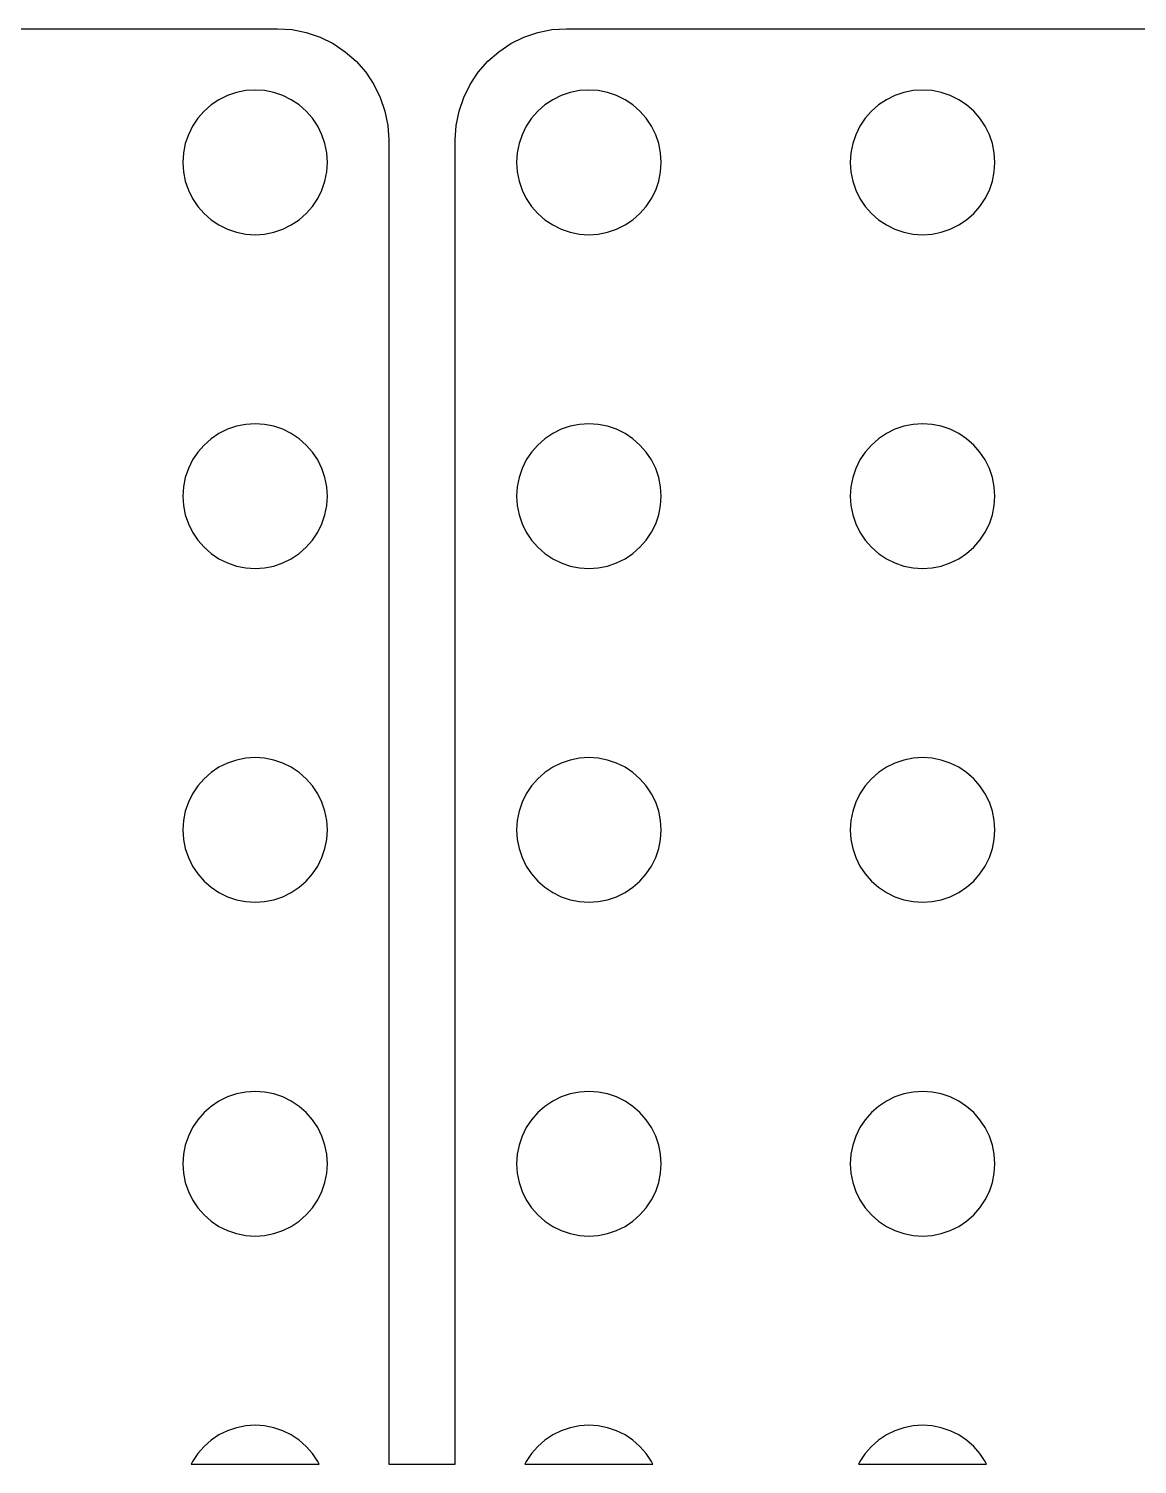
# Model space of a CAD drawing. Header units: metres. Extents: x -105 to 105, y -149 to 149.
# Drawn here: x -55.2 to -5.4, y -148.5 to -84 of the extents above; entities that cross this region are included whole.
import ezdxf

# ---------------------------------------------------------------- set-up
doc = ezdxf.new("R2010")
doc.units = ezdxf.units.M

msp = doc.modelspace()

# ---------------------------------------------------------------- linework, layer by layer
for p, q in [((-105.005, -83.995), (-43.995, -83.995)), ((-43.995, -83.995), (-43.3424, -84.0378)), ((-43.3424, -84.0378), (-42.7009, -84.1654)), ((-42.7009, -84.1654), (-42.0816, -84.3756)), ((-42.0816, -84.3756), (-41.495, -84.6649)), ((-33.505, -84.6649), (-32.9184, -84.3756)), ((-32.9184, -84.3756), (-32.2991, -84.1654)), ((-32.2991, -84.1654), (-31.6576, -84.0378)), ((-31.6576, -84.0378), (-31.005, -83.995)), ((-31.005, -83.995), (31.005, -83.995)), ((-41.495, -84.6649), (-40.9512, -85.0282)), ((-40.9512, -85.0282), (-40.4595, -85.4595)), ((-34.5405, -85.4595), (-34.0488, -85.0282)), ((-34.0488, -85.0282), (-33.505, -84.6649)), ((-40.4595, -85.4595), (-40.0282, -85.9512)), ((-34.9718, -85.9512), (-34.5405, -85.4595)), ((-40.0282, -85.9512), (-39.6649, -86.495)), ((-35.3351, -86.495), (-34.9718, -85.9512)), ((-46.2437, -86.9974), (-46.625, -87.1854)), ((-45.8412, -86.8607), (-46.2437, -86.9974)), ((-45.4242, -86.7778), (-45.8412, -86.8607)), ((-45, -86.75), (-45.4242, -86.7778)), ((-44.5758, -86.7778), (-45, -86.75)), ((-44.1588, -86.8607), (-44.5758, -86.7778)), ((-43.7563, -86.9974), (-44.1588, -86.8607)), ((-43.375, -87.1854), (-43.7563, -86.9974)), ((-39.6649, -86.495), (-39.3756, -87.0816)), ((-39.3756, -87.0816), (-39.1654, -87.7009)), ((-35.8346, -87.7009), (-35.6244, -87.0816)), ((-35.6244, -87.0816), (-35.3351, -86.495)), ((-31.2437, -86.9974), (-31.625, -87.1854)), ((-30.8412, -86.8607), (-31.2437, -86.9974)), ((-30.4242, -86.7778), (-30.8412, -86.8607)), ((-30, -86.75), (-30.4242, -86.7778)), ((-29.5758, -86.7778), (-30, -86.75)), ((-29.1588, -86.8607), (-29.5758, -86.7778)), ((-28.7563, -86.9974), (-29.1588, -86.8607)), ((-28.375, -87.1854), (-28.7563, -86.9974)), ((-16.2437, -86.9974), (-16.625, -87.1854)), ((-15.8412, -86.8607), (-16.2437, -86.9974)), ((-15.4242, -86.7778), (-15.8412, -86.8607)), ((-15, -86.75), (-15.4242, -86.7778)), ((-14.5758, -86.7778), (-15, -86.75)), ((-14.1588, -86.8607), (-14.5758, -86.7778)), ((-13.7563, -86.9974), (-14.1588, -86.8607)), ((-13.375, -87.1854), (-13.7563, -86.9974)), ((-47.2981, -87.7019), (-47.5784, -88.0215)), ((-46.9785, -87.4216), (-47.2981, -87.7019)), ((-46.625, -87.1854), (-46.9785, -87.4216)), ((-43.0215, -87.4216), (-43.375, -87.1854)), ((-42.7019, -87.7019), (-43.0215, -87.4216)), ((-42.4216, -88.0215), (-42.7019, -87.7019)), ((-39.1654, -87.7009), (-39.0378, -88.3424)), ((-35.9622, -88.3424), (-35.8346, -87.7009)), ((-32.2981, -87.7019), (-32.5784, -88.0215)), ((-31.9785, -87.4216), (-32.2981, -87.7019)), ((-31.625, -87.1854), (-31.9785, -87.4216)), ((-28.0215, -87.4216), (-28.375, -87.1854)), ((-27.7019, -87.7019), (-28.0215, -87.4216)), ((-27.4216, -88.0215), (-27.7019, -87.7019)), ((-17.2981, -87.7019), (-17.5784, -88.0215)), ((-16.9785, -87.4216), (-17.2981, -87.7019)), ((-16.625, -87.1854), (-16.9785, -87.4216)), ((-13.0215, -87.4216), (-13.375, -87.1854)), ((-12.7019, -87.7019), (-13.0215, -87.4216)), ((-12.4216, -88.0215), (-12.7019, -87.7019)), ((-47.8146, -88.375), (-48.0026, -88.7563)), ((-47.5784, -88.0215), (-47.8146, -88.375)), ((-42.1854, -88.375), (-42.4216, -88.0215)), ((-41.9974, -88.7563), (-42.1854, -88.375)), ((-39.0378, -88.3424), (-38.995, -88.995)), ((-36.005, -88.995), (-35.9622, -88.3424)), ((-32.8146, -88.375), (-33.0026, -88.7563)), ((-32.5784, -88.0215), (-32.8146, -88.375)), ((-27.1854, -88.375), (-27.4216, -88.0215)), ((-26.9974, -88.7563), (-27.1854, -88.375)), ((-17.8146, -88.375), (-18.0026, -88.7563)), ((-17.5784, -88.0215), (-17.8146, -88.375)), ((-12.1854, -88.375), (-12.4216, -88.0215)), ((-11.9974, -88.7563), (-12.1854, -88.375)), ((-48.0026, -88.7563), (-48.1393, -89.1588)), ((-41.8607, -89.1588), (-41.9974, -88.7563)), ((-38.995, -88.995), (-38.995, -148.505)), ((-36.005, -148.505), (-36.005, -88.995)), ((-33.0026, -88.7563), (-33.1393, -89.1588)), ((-26.8607, -89.1588), (-26.9974, -88.7563)), ((-18.0026, -88.7563), (-18.1393, -89.1588)), ((-11.8607, -89.1588), (-11.9974, -88.7563)), ((-48.2222, -89.5758), (-48.25, -90)), ((-48.1393, -89.1588), (-48.2222, -89.5758)), ((-41.7778, -89.5758), (-41.8607, -89.1588)), ((-41.75, -90), (-41.7778, -89.5758)), ((-33.2222, -89.5758), (-33.25, -90)), ((-33.1393, -89.1588), (-33.2222, -89.5758)), ((-26.7778, -89.5758), (-26.8607, -89.1588)), ((-26.75, -90), (-26.7778, -89.5758)), ((-18.2222, -89.5758), (-18.25, -90)), ((-18.1393, -89.1588), (-18.2222, -89.5758)), ((-11.7778, -89.5758), (-11.8607, -89.1588)), ((-11.75, -90), (-11.7778, -89.5758)), ((-48.25, -90), (-48.2222, -90.4242)), ((-41.7778, -90.4242), (-41.75, -90)), ((-33.25, -90), (-33.2222, -90.4242)), ((-26.7778, -90.4242), (-26.75, -90)), ((-18.25, -90), (-18.2222, -90.4242)), ((-11.7778, -90.4242), (-11.75, -90)), ((-48.2222, -90.4242), (-48.1393, -90.8412)), ((-48.1393, -90.8412), (-48.0026, -91.2437)), ((-41.9974, -91.2437), (-41.8607, -90.8412)), ((-41.8607, -90.8412), (-41.7778, -90.4242)), ((-33.2222, -90.4242), (-33.1393, -90.8412)), ((-33.1393, -90.8412), (-33.0026, -91.2437)), ((-26.9974, -91.2437), (-26.8607, -90.8412)), ((-26.8607, -90.8412), (-26.7778, -90.4242)), ((-18.2222, -90.4242), (-18.1393, -90.8412)), ((-18.1393, -90.8412), (-18.0026, -91.2437)), ((-11.9974, -91.2437), (-11.8607, -90.8412)), ((-11.8607, -90.8412), (-11.7778, -90.4242)), ((-48.0026, -91.2437), (-47.8146, -91.625)), ((-42.1854, -91.625), (-41.9974, -91.2437)), ((-33.0026, -91.2437), (-32.8146, -91.625)), ((-27.1854, -91.625), (-26.9974, -91.2437)), ((-18.0026, -91.2437), (-17.8146, -91.625)), ((-12.1854, -91.625), (-11.9974, -91.2437)), ((-47.8146, -91.625), (-47.5784, -91.9785)), ((-47.5784, -91.9785), (-47.2981, -92.2981)), ((-42.7019, -92.2981), (-42.4216, -91.9785)), ((-42.4216, -91.9785), (-42.1854, -91.625)), ((-32.8146, -91.625), (-32.5784, -91.9785)), ((-32.5784, -91.9785), (-32.2981, -92.2981)), ((-27.7019, -92.2981), (-27.4216, -91.9785)), ((-27.4216, -91.9785), (-27.1854, -91.625)), ((-17.8146, -91.625), (-17.5784, -91.9785)), ((-17.5784, -91.9785), (-17.2981, -92.2981)), ((-12.7019, -92.2981), (-12.4216, -91.9785)), ((-12.4216, -91.9785), (-12.1854, -91.625)), ((-47.2981, -92.2981), (-46.9785, -92.5784)), ((-46.9785, -92.5784), (-46.625, -92.8146)), ((-46.625, -92.8146), (-46.2437, -93.0026)), ((-43.7563, -93.0026), (-43.375, -92.8146)), ((-43.375, -92.8146), (-43.0215, -92.5784)), ((-43.0215, -92.5784), (-42.7019, -92.2981)), ((-32.2981, -92.2981), (-31.9785, -92.5784)), ((-31.9785, -92.5784), (-31.625, -92.8146)), ((-31.625, -92.8146), (-31.2437, -93.0026)), ((-28.7563, -93.0026), (-28.375, -92.8146)), ((-28.375, -92.8146), (-28.0215, -92.5784)), ((-28.0215, -92.5784), (-27.7019, -92.2981)), ((-17.2981, -92.2981), (-16.9785, -92.5784)), ((-16.9785, -92.5784), (-16.625, -92.8146)), ((-16.625, -92.8146), (-16.2437, -93.0026)), ((-13.7563, -93.0026), (-13.375, -92.8146)), ((-13.375, -92.8146), (-13.0215, -92.5784)), ((-13.0215, -92.5784), (-12.7019, -92.2981)), ((-46.2437, -93.0026), (-45.8412, -93.1393)), ((-45.8412, -93.1393), (-45.4242, -93.2222)), ((-45.4242, -93.2222), (-45, -93.25)), ((-45, -93.25), (-44.5758, -93.2222)), ((-44.5758, -93.2222), (-44.1588, -93.1393)), ((-44.1588, -93.1393), (-43.7563, -93.0026)), ((-31.2437, -93.0026), (-30.8412, -93.1393)), ((-30.8412, -93.1393), (-30.4242, -93.2222)), ((-30.4242, -93.2222), (-30, -93.25)), ((-30, -93.25), (-29.5758, -93.2222)), ((-29.5758, -93.2222), (-29.1588, -93.1393)), ((-29.1588, -93.1393), (-28.7563, -93.0026)), ((-16.2437, -93.0026), (-15.8412, -93.1393)), ((-15.8412, -93.1393), (-15.4242, -93.2222)), ((-15.4242, -93.2222), (-15, -93.25)), ((-15, -93.25), (-14.5758, -93.2222)), ((-14.5758, -93.2222), (-14.1588, -93.1393)), ((-14.1588, -93.1393), (-13.7563, -93.0026)), ((-45.8412, -101.861), (-46.2437, -101.997)), ((-45.4242, -101.778), (-45.8412, -101.861)), ((-45, -101.75), (-45.4242, -101.778)), ((-44.5758, -101.778), (-45, -101.75)), ((-44.1588, -101.861), (-44.5758, -101.778)), ((-43.7563, -101.997), (-44.1588, -101.861)), ((-30.8412, -101.861), (-31.2437, -101.997)), ((-30.4242, -101.778), (-30.8412, -101.861)), ((-30, -101.75), (-30.4242, -101.778)), ((-29.5758, -101.778), (-30, -101.75)), ((-29.1588, -101.861), (-29.5758, -101.778)), ((-28.7563, -101.997), (-29.1588, -101.861)), ((-15.8412, -101.861), (-16.2437, -101.997)), ((-15.4242, -101.778), (-15.8412, -101.861)), ((-15, -101.75), (-15.4242, -101.778)), ((-14.5758, -101.778), (-15, -101.75)), ((-14.1588, -101.861), (-14.5758, -101.778)), ((-13.7563, -101.997), (-14.1588, -101.861)), ((-46.9785, -102.422), (-47.2981, -102.702)), ((-46.625, -102.185), (-46.9785, -102.422)), ((-46.2437, -101.997), (-46.625, -102.185)), ((-43.375, -102.185), (-43.7563, -101.997)), ((-43.0215, -102.422), (-43.375, -102.185)), ((-42.7019, -102.702), (-43.0215, -102.422)), ((-31.9785, -102.422), (-32.2981, -102.702)), ((-31.625, -102.185), (-31.9785, -102.422)), ((-31.2437, -101.997), (-31.625, -102.185)), ((-28.375, -102.185), (-28.7563, -101.997)), ((-28.0215, -102.422), (-28.375, -102.185)), ((-27.7019, -102.702), (-28.0215, -102.422)), ((-16.9785, -102.422), (-17.2981, -102.702)), ((-16.625, -102.185), (-16.9785, -102.422)), ((-16.2437, -101.997), (-16.625, -102.185)), ((-13.375, -102.185), (-13.7563, -101.997)), ((-13.0215, -102.422), (-13.375, -102.185)), ((-12.7019, -102.702), (-13.0215, -102.422)), ((-47.5784, -103.022), (-47.8146, -103.375)), ((-47.2981, -102.702), (-47.5784, -103.022)), ((-42.4216, -103.022), (-42.7019, -102.702)), ((-42.1854, -103.375), (-42.4216, -103.022)), ((-32.5784, -103.022), (-32.8146, -103.375)), ((-32.2981, -102.702), (-32.5784, -103.022)), ((-27.4216, -103.022), (-27.7019, -102.702)), ((-27.1854, -103.375), (-27.4216, -103.022)), ((-17.5784, -103.022), (-17.8146, -103.375)), ((-17.2981, -102.702), (-17.5784, -103.022)), ((-12.4216, -103.022), (-12.7019, -102.702)), ((-12.1854, -103.375), (-12.4216, -103.022)), ((-48.0026, -103.756), (-48.1393, -104.159)), ((-47.8146, -103.375), (-48.0026, -103.756)), ((-41.9974, -103.756), (-42.1854, -103.375)), ((-41.8607, -104.159), (-41.9974, -103.756)), ((-33.0026, -103.756), (-33.1393, -104.159)), ((-32.8146, -103.375), (-33.0026, -103.756)), ((-26.9974, -103.756), (-27.1854, -103.375)), ((-26.8607, -104.159), (-26.9974, -103.756)), ((-18.0026, -103.756), (-18.1393, -104.159)), ((-17.8146, -103.375), (-18.0026, -103.756)), ((-11.9974, -103.756), (-12.1854, -103.375)), ((-11.8607, -104.159), (-11.9974, -103.756)), ((-48.1393, -104.159), (-48.2222, -104.576)), ((-41.7778, -104.576), (-41.8607, -104.159)), ((-33.1393, -104.159), (-33.2222, -104.576)), ((-26.7778, -104.576), (-26.8607, -104.159)), ((-18.1393, -104.159), (-18.2222, -104.576)), ((-11.7778, -104.576), (-11.8607, -104.159)), ((-48.2222, -104.576), (-48.25, -105)), ((-48.25, -105), (-48.2222, -105.424)), ((-41.75, -105), (-41.7778, -104.576)), ((-41.7778, -105.424), (-41.75, -105)), ((-33.2222, -104.576), (-33.25, -105)), ((-33.25, -105), (-33.2222, -105.424)), ((-26.75, -105), (-26.7778, -104.576)), ((-26.7778, -105.424), (-26.75, -105)), ((-18.2222, -104.576), (-18.25, -105)), ((-18.25, -105), (-18.2222, -105.424)), ((-11.75, -105), (-11.7778, -104.576)), ((-11.7778, -105.424), (-11.75, -105)), ((-48.2222, -105.424), (-48.1393, -105.841)), ((-41.8607, -105.841), (-41.7778, -105.424)), ((-33.2222, -105.424), (-33.1393, -105.841)), ((-26.8607, -105.841), (-26.7778, -105.424)), ((-18.2222, -105.424), (-18.1393, -105.841)), ((-11.8607, -105.841), (-11.7778, -105.424)), ((-48.1393, -105.841), (-48.0026, -106.244)), ((-48.0026, -106.244), (-47.8146, -106.625)), ((-42.1854, -106.625), (-41.9974, -106.244)), ((-41.9974, -106.244), (-41.8607, -105.841)), ((-33.1393, -105.841), (-33.0026, -106.244)), ((-33.0026, -106.244), (-32.8146, -106.625)), ((-27.1854, -106.625), (-26.9974, -106.244)), ((-26.9974, -106.244), (-26.8607, -105.841)), ((-18.1393, -105.841), (-18.0026, -106.244)), ((-18.0026, -106.244), (-17.8146, -106.625)), ((-12.1854, -106.625), (-11.9974, -106.244)), ((-11.9974, -106.244), (-11.8607, -105.841)), ((-47.8146, -106.625), (-47.5784, -106.978)), ((-47.5784, -106.978), (-47.2981, -107.298)), ((-42.7019, -107.298), (-42.4216, -106.978)), ((-42.4216, -106.978), (-42.1854, -106.625)), ((-32.8146, -106.625), (-32.5784, -106.978)), ((-32.5784, -106.978), (-32.2981, -107.298)), ((-27.7019, -107.298), (-27.4216, -106.978)), ((-27.4216, -106.978), (-27.1854, -106.625)), ((-17.8146, -106.625), (-17.5784, -106.978)), ((-17.5784, -106.978), (-17.2981, -107.298)), ((-12.7019, -107.298), (-12.4216, -106.978)), ((-12.4216, -106.978), (-12.1854, -106.625)), ((-47.2981, -107.298), (-46.9785, -107.578)), ((-46.9785, -107.578), (-46.625, -107.815)), ((-43.375, -107.815), (-43.0215, -107.578)), ((-43.0215, -107.578), (-42.7019, -107.298)), ((-32.2981, -107.298), (-31.9785, -107.578)), ((-31.9785, -107.578), (-31.625, -107.815)), ((-28.375, -107.815), (-28.0215, -107.578)), ((-28.0215, -107.578), (-27.7019, -107.298)), ((-17.2981, -107.298), (-16.9785, -107.578)), ((-16.9785, -107.578), (-16.625, -107.815)), ((-13.375, -107.815), (-13.0215, -107.578)), ((-13.0215, -107.578), (-12.7019, -107.298)), ((-46.625, -107.815), (-46.2437, -108.003)), ((-46.2437, -108.003), (-45.8412, -108.139)), ((-45.8412, -108.139), (-45.4242, -108.222)), ((-45.4242, -108.222), (-45, -108.25)), ((-45, -108.25), (-44.5758, -108.222)), ((-44.5758, -108.222), (-44.1588, -108.139)), ((-44.1588, -108.139), (-43.7563, -108.003)), ((-43.7563, -108.003), (-43.375, -107.815)), ((-31.625, -107.815), (-31.2437, -108.003)), ((-31.2437, -108.003), (-30.8412, -108.139)), ((-30.8412, -108.139), (-30.4242, -108.222)), ((-30.4242, -108.222), (-30, -108.25)), ((-30, -108.25), (-29.5758, -108.222)), ((-29.5758, -108.222), (-29.1588, -108.139)), ((-29.1588, -108.139), (-28.7563, -108.003)), ((-28.7563, -108.003), (-28.375, -107.815)), ((-16.625, -107.815), (-16.2437, -108.003)), ((-16.2437, -108.003), (-15.8412, -108.139)), ((-15.8412, -108.139), (-15.4242, -108.222)), ((-15.4242, -108.222), (-15, -108.25)), ((-15, -108.25), (-14.5758, -108.222)), ((-14.5758, -108.222), (-14.1588, -108.139)), ((-14.1588, -108.139), (-13.7563, -108.003)), ((-13.7563, -108.003), (-13.375, -107.815)), ((-45, -116.75), (-45.4242, -116.778)), ((-44.5758, -116.778), (-45, -116.75)), ((-30, -116.75), (-30.4242, -116.778)), ((-29.5758, -116.778), (-30, -116.75)), ((-15, -116.75), (-15.4242, -116.778)), ((-14.5758, -116.778), (-15, -116.75)), ((-46.625, -117.185), (-46.9785, -117.422)), ((-46.2437, -116.997), (-46.625, -117.185)), ((-45.8412, -116.861), (-46.2437, -116.997)), ((-45.4242, -116.778), (-45.8412, -116.861)), ((-44.1588, -116.861), (-44.5758, -116.778)), ((-43.7563, -116.997), (-44.1588, -116.861)), ((-43.375, -117.185), (-43.7563, -116.997)), ((-43.0215, -117.422), (-43.375, -117.185)), ((-31.625, -117.185), (-31.9785, -117.422)), ((-31.2437, -116.997), (-31.625, -117.185)), ((-30.8412, -116.861), (-31.2437, -116.997)), ((-30.4242, -116.778), (-30.8412, -116.861)), ((-29.1588, -116.861), (-29.5758, -116.778)), ((-28.7563, -116.997), (-29.1588, -116.861)), ((-28.375, -117.185), (-28.7563, -116.997)), ((-28.0215, -117.422), (-28.375, -117.185)), ((-16.625, -117.185), (-16.9785, -117.422)), ((-16.2437, -116.997), (-16.625, -117.185)), ((-15.8412, -116.861), (-16.2437, -116.997)), ((-15.4242, -116.778), (-15.8412, -116.861)), ((-14.1588, -116.861), (-14.5758, -116.778)), ((-13.7563, -116.997), (-14.1588, -116.861)), ((-13.375, -117.185), (-13.7563, -116.997)), ((-13.0215, -117.422), (-13.375, -117.185)), ((-47.5784, -118.022), (-47.8146, -118.375)), ((-47.2981, -117.702), (-47.5784, -118.022)), ((-46.9785, -117.422), (-47.2981, -117.702)), ((-42.7019, -117.702), (-43.0215, -117.422)), ((-42.4216, -118.022), (-42.7019, -117.702)), ((-42.1854, -118.375), (-42.4216, -118.022)), ((-32.5784, -118.022), (-32.8146, -118.375)), ((-32.2981, -117.702), (-32.5784, -118.022)), ((-31.9785, -117.422), (-32.2981, -117.702)), ((-27.7019, -117.702), (-28.0215, -117.422)), ((-27.4216, -118.022), (-27.7019, -117.702)), ((-27.1854, -118.375), (-27.4216, -118.022)), ((-17.5784, -118.022), (-17.8146, -118.375)), ((-17.2981, -117.702), (-17.5784, -118.022)), ((-16.9785, -117.422), (-17.2981, -117.702)), ((-12.7019, -117.702), (-13.0215, -117.422)), ((-12.4216, -118.022), (-12.7019, -117.702)), ((-12.1854, -118.375), (-12.4216, -118.022)), ((-47.8146, -118.375), (-48.0026, -118.756)), ((-41.9974, -118.756), (-42.1854, -118.375)), ((-32.8146, -118.375), (-33.0026, -118.756)), ((-26.9974, -118.756), (-27.1854, -118.375)), ((-17.8146, -118.375), (-18.0026, -118.756)), ((-11.9974, -118.756), (-12.1854, -118.375)), ((-48.1393, -119.159), (-48.2222, -119.576)), ((-48.0026, -118.756), (-48.1393, -119.159)), ((-41.8607, -119.159), (-41.9974, -118.756)), ((-41.7778, -119.576), (-41.8607, -119.159)), ((-33.1393, -119.159), (-33.2222, -119.576)), ((-33.0026, -118.756), (-33.1393, -119.159)), ((-26.8607, -119.159), (-26.9974, -118.756)), ((-26.7778, -119.576), (-26.8607, -119.159)), ((-18.1393, -119.159), (-18.2222, -119.576)), ((-18.0026, -118.756), (-18.1393, -119.159)), ((-11.8607, -119.159), (-11.9974, -118.756)), ((-11.7778, -119.576), (-11.8607, -119.159)), ((-48.2222, -119.576), (-48.25, -120)), ((-41.75, -120), (-41.7778, -119.576)), ((-33.2222, -119.576), (-33.25, -120)), ((-26.75, -120), (-26.7778, -119.576)), ((-18.2222, -119.576), (-18.25, -120)), ((-11.75, -120), (-11.7778, -119.576)), ((-48.25, -120), (-48.2222, -120.424)), ((-48.2222, -120.424), (-48.1393, -120.841)), ((-41.8607, -120.841), (-41.7778, -120.424)), ((-41.7778, -120.424), (-41.75, -120)), ((-33.25, -120), (-33.2222, -120.424)), ((-33.2222, -120.424), (-33.1393, -120.841)), ((-26.8607, -120.841), (-26.7778, -120.424)), ((-26.7778, -120.424), (-26.75, -120)), ((-18.25, -120), (-18.2222, -120.424)), ((-18.2222, -120.424), (-18.1393, -120.841)), ((-11.8607, -120.841), (-11.7778, -120.424)), ((-11.7778, -120.424), (-11.75, -120)), ((-48.1393, -120.841), (-48.0026, -121.244)), ((-48.0026, -121.244), (-47.8146, -121.625)), ((-42.1854, -121.625), (-41.9974, -121.244)), ((-41.9974, -121.244), (-41.8607, -120.841)), ((-33.1393, -120.841), (-33.0026, -121.244)), ((-33.0026, -121.244), (-32.8146, -121.625)), ((-27.1854, -121.625), (-26.9974, -121.244)), ((-26.9974, -121.244), (-26.8607, -120.841)), ((-18.1393, -120.841), (-18.0026, -121.244)), ((-18.0026, -121.244), (-17.8146, -121.625)), ((-12.1854, -121.625), (-11.9974, -121.244)), ((-11.9974, -121.244), (-11.8607, -120.841)), ((-47.8146, -121.625), (-47.5784, -121.978)), ((-42.4216, -121.978), (-42.1854, -121.625)), ((-32.8146, -121.625), (-32.5784, -121.978)), ((-27.4216, -121.978), (-27.1854, -121.625)), ((-17.8146, -121.625), (-17.5784, -121.978)), ((-12.4216, -121.978), (-12.1854, -121.625)), ((-47.5784, -121.978), (-47.2981, -122.298)), ((-47.2981, -122.298), (-46.9785, -122.578)), ((-43.0215, -122.578), (-42.7019, -122.298)), ((-42.7019, -122.298), (-42.4216, -121.978)), ((-32.5784, -121.978), (-32.2981, -122.298)), ((-32.2981, -122.298), (-31.9785, -122.578)), ((-28.0215, -122.578), (-27.7019, -122.298)), ((-27.7019, -122.298), (-27.4216, -121.978)), ((-17.5784, -121.978), (-17.2981, -122.298)), ((-17.2981, -122.298), (-16.9785, -122.578)), ((-13.0215, -122.578), (-12.7019, -122.298)), ((-12.7019, -122.298), (-12.4216, -121.978)), ((-46.9785, -122.578), (-46.625, -122.815)), ((-46.625, -122.815), (-46.2437, -123.003)), ((-46.2437, -123.003), (-45.8412, -123.139)), ((-45.8412, -123.139), (-45.4242, -123.222)), ((-44.5758, -123.222), (-44.1588, -123.139)), ((-44.1588, -123.139), (-43.7563, -123.003)), ((-43.7563, -123.003), (-43.375, -122.815)), ((-43.375, -122.815), (-43.0215, -122.578)), ((-31.9785, -122.578), (-31.625, -122.815)), ((-31.625, -122.815), (-31.2437, -123.003)), ((-31.2437, -123.003), (-30.8412, -123.139)), ((-30.8412, -123.139), (-30.4242, -123.222)), ((-29.5758, -123.222), (-29.1588, -123.139)), ((-29.1588, -123.139), (-28.7563, -123.003)), ((-28.7563, -123.003), (-28.375, -122.815)), ((-28.375, -122.815), (-28.0215, -122.578)), ((-16.9785, -122.578), (-16.625, -122.815)), ((-16.625, -122.815), (-16.2437, -123.003)), ((-16.2437, -123.003), (-15.8412, -123.139)), ((-15.8412, -123.139), (-15.4242, -123.222)), ((-14.5758, -123.222), (-14.1588, -123.139)), ((-14.1588, -123.139), (-13.7563, -123.003)), ((-13.7563, -123.003), (-13.375, -122.815)), ((-13.375, -122.815), (-13.0215, -122.578)), ((-45.4242, -123.222), (-45, -123.25)), ((-45, -123.25), (-44.5758, -123.222)), ((-30.4242, -123.222), (-30, -123.25)), ((-30, -123.25), (-29.5758, -123.222)), ((-15.4242, -123.222), (-15, -123.25)), ((-15, -123.25), (-14.5758, -123.222)), ((-46.625, -132.185), (-46.9785, -132.422)), ((-46.2437, -131.997), (-46.625, -132.185)), ((-45.8412, -131.861), (-46.2437, -131.997)), ((-45.4242, -131.778), (-45.8412, -131.861)), ((-45, -131.75), (-45.4242, -131.778)), ((-44.5758, -131.778), (-45, -131.75)), ((-44.1588, -131.861), (-44.5758, -131.778)), ((-43.7563, -131.997), (-44.1588, -131.861)), ((-43.375, -132.185), (-43.7563, -131.997)), ((-43.0215, -132.422), (-43.375, -132.185)), ((-31.625, -132.185), (-31.9785, -132.422)), ((-31.2437, -131.997), (-31.625, -132.185)), ((-30.8412, -131.861), (-31.2437, -131.997)), ((-30.4242, -131.778), (-30.8412, -131.861)), ((-30, -131.75), (-30.4242, -131.778)), ((-29.5758, -131.778), (-30, -131.75)), ((-29.1588, -131.861), (-29.5758, -131.778)), ((-28.7563, -131.997), (-29.1588, -131.861)), ((-28.375, -132.185), (-28.7563, -131.997)), ((-28.0215, -132.422), (-28.375, -132.185)), ((-16.625, -132.185), (-16.9785, -132.422)), ((-16.2437, -131.997), (-16.625, -132.185)), ((-15.8412, -131.861), (-16.2437, -131.997)), ((-15.4242, -131.778), (-15.8412, -131.861)), ((-15, -131.75), (-15.4242, -131.778)), ((-14.5758, -131.778), (-15, -131.75)), ((-14.1588, -131.861), (-14.5758, -131.778)), ((-13.7563, -131.997), (-14.1588, -131.861)), ((-13.375, -132.185), (-13.7563, -131.997)), ((-13.0215, -132.422), (-13.375, -132.185)), ((-47.2981, -132.702), (-47.5784, -133.022)), ((-46.9785, -132.422), (-47.2981, -132.702)), ((-42.7019, -132.702), (-43.0215, -132.422)), ((-42.4216, -133.022), (-42.7019, -132.702)), ((-32.2981, -132.702), (-32.5784, -133.022)), ((-31.9785, -132.422), (-32.2981, -132.702)), ((-27.7019, -132.702), (-28.0215, -132.422)), ((-27.4216, -133.022), (-27.7019, -132.702)), ((-17.2981, -132.702), (-17.5784, -133.022)), ((-16.9785, -132.422), (-17.2981, -132.702)), ((-12.7019, -132.702), (-13.0215, -132.422)), ((-12.4216, -133.022), (-12.7019, -132.702)), ((-47.8146, -133.375), (-48.0026, -133.756)), ((-47.5784, -133.022), (-47.8146, -133.375)), ((-42.1854, -133.375), (-42.4216, -133.022)), ((-41.9974, -133.756), (-42.1854, -133.375)), ((-32.8146, -133.375), (-33.0026, -133.756)), ((-32.5784, -133.022), (-32.8146, -133.375)), ((-27.1854, -133.375), (-27.4216, -133.022)), ((-26.9974, -133.756), (-27.1854, -133.375)), ((-17.8146, -133.375), (-18.0026, -133.756)), ((-17.5784, -133.022), (-17.8146, -133.375)), ((-12.1854, -133.375), (-12.4216, -133.022)), ((-11.9974, -133.756), (-12.1854, -133.375)), ((-48.1393, -134.159), (-48.2222, -134.576)), ((-48.0026, -133.756), (-48.1393, -134.159)), ((-41.8607, -134.159), (-41.9974, -133.756)), ((-41.7778, -134.576), (-41.8607, -134.159)), ((-33.1393, -134.159), (-33.2222, -134.576)), ((-33.0026, -133.756), (-33.1393, -134.159)), ((-26.8607, -134.159), (-26.9974, -133.756)), ((-26.7778, -134.576), (-26.8607, -134.159)), ((-18.1393, -134.159), (-18.2222, -134.576)), ((-18.0026, -133.756), (-18.1393, -134.159)), ((-11.8607, -134.159), (-11.9974, -133.756)), ((-11.7778, -134.576), (-11.8607, -134.159)), ((-48.2222, -134.576), (-48.25, -135)), ((-41.75, -135), (-41.7778, -134.576)), ((-33.2222, -134.576), (-33.25, -135)), ((-26.75, -135), (-26.7778, -134.576)), ((-18.2222, -134.576), (-18.25, -135)), ((-11.75, -135), (-11.7778, -134.576)), ((-48.25, -135), (-48.2222, -135.424)), ((-48.2222, -135.424), (-48.1393, -135.841)), ((-41.8607, -135.841), (-41.7778, -135.424)), ((-41.7778, -135.424), (-41.75, -135)), ((-33.25, -135), (-33.2222, -135.424)), ((-33.2222, -135.424), (-33.1393, -135.841)), ((-26.8607, -135.841), (-26.7778, -135.424)), ((-26.7778, -135.424), (-26.75, -135)), ((-18.25, -135), (-18.2222, -135.424)), ((-18.2222, -135.424), (-18.1393, -135.841)), ((-11.8607, -135.841), (-11.7778, -135.424)), ((-11.7778, -135.424), (-11.75, -135)), ((-48.1393, -135.841), (-48.0026, -136.244)), ((-41.9974, -136.244), (-41.8607, -135.841)), ((-33.1393, -135.841), (-33.0026, -136.244)), ((-26.9974, -136.244), (-26.8607, -135.841)), ((-18.1393, -135.841), (-18.0026, -136.244)), ((-11.9974, -136.244), (-11.8607, -135.841)), ((-48.0026, -136.244), (-47.8146, -136.625)), ((-47.8146, -136.625), (-47.5784, -136.978)), ((-42.4216, -136.978), (-42.1854, -136.625)), ((-42.1854, -136.625), (-41.9974, -136.244)), ((-33.0026, -136.244), (-32.8146, -136.625)), ((-32.8146, -136.625), (-32.5784, -136.978)), ((-27.4216, -136.978), (-27.1854, -136.625)), ((-27.1854, -136.625), (-26.9974, -136.244)), ((-18.0026, -136.244), (-17.8146, -136.625)), ((-17.8146, -136.625), (-17.5784, -136.978)), ((-12.4216, -136.978), (-12.1854, -136.625)), ((-12.1854, -136.625), (-11.9974, -136.244)), ((-47.5784, -136.978), (-47.2981, -137.298)), ((-47.2981, -137.298), (-46.9785, -137.578)), ((-43.0215, -137.578), (-42.7019, -137.298)), ((-42.7019, -137.298), (-42.4216, -136.978)), ((-32.5784, -136.978), (-32.2981, -137.298)), ((-32.2981, -137.298), (-31.9785, -137.578)), ((-28.0215, -137.578), (-27.7019, -137.298)), ((-27.7019, -137.298), (-27.4216, -136.978)), ((-17.5784, -136.978), (-17.2981, -137.298)), ((-17.2981, -137.298), (-16.9785, -137.578)), ((-13.0215, -137.578), (-12.7019, -137.298)), ((-12.7019, -137.298), (-12.4216, -136.978)), ((-46.9785, -137.578), (-46.625, -137.815)), ((-46.625, -137.815), (-46.2437, -138.003)), ((-46.2437, -138.003), (-45.8412, -138.139)), ((-44.1588, -138.139), (-43.7563, -138.003)), ((-43.7563, -138.003), (-43.375, -137.815)), ((-43.375, -137.815), (-43.0215, -137.578)), ((-31.9785, -137.578), (-31.625, -137.815)), ((-31.625, -137.815), (-31.2437, -138.003)), ((-31.2437, -138.003), (-30.8412, -138.139)), ((-29.1588, -138.139), (-28.7563, -138.003)), ((-28.7563, -138.003), (-28.375, -137.815)), ((-28.375, -137.815), (-28.0215, -137.578)), ((-16.9785, -137.578), (-16.625, -137.815)), ((-16.625, -137.815), (-16.2437, -138.003)), ((-16.2437, -138.003), (-15.8412, -138.139)), ((-14.1588, -138.139), (-13.7563, -138.003)), ((-13.7563, -138.003), (-13.375, -137.815)), ((-13.375, -137.815), (-13.0215, -137.578)), ((-45.8412, -138.139), (-45.4242, -138.222)), ((-45.4242, -138.222), (-45, -138.25)), ((-45, -138.25), (-44.5758, -138.222)), ((-44.5758, -138.222), (-44.1588, -138.139)), ((-30.8412, -138.139), (-30.4242, -138.222)), ((-30.4242, -138.222), (-30, -138.25)), ((-30, -138.25), (-29.5758, -138.222)), ((-29.5758, -138.222), (-29.1588, -138.139)), ((-15.8412, -138.139), (-15.4242, -138.222)), ((-15.4242, -138.222), (-15, -138.25)), ((-15, -138.25), (-14.5758, -138.222)), ((-14.5758, -138.222), (-14.1588, -138.139)), ((-46.2437, -146.997), (-46.625, -147.185)), ((-45.8412, -146.861), (-46.2437, -146.997)), ((-45.4242, -146.778), (-45.8412, -146.861)), ((-45, -146.75), (-45.4242, -146.778)), ((-44.5758, -146.778), (-45, -146.75)), ((-44.1588, -146.861), (-44.5758, -146.778)), ((-43.7563, -146.997), (-44.1588, -146.861)), ((-43.375, -147.185), (-43.7563, -146.997)), ((-31.2437, -146.997), (-31.625, -147.185)), ((-30.8412, -146.861), (-31.2437, -146.997)), ((-30.4242, -146.778), (-30.8412, -146.861)), ((-30, -146.75), (-30.4242, -146.778)), ((-29.5758, -146.778), (-30, -146.75)), ((-29.1588, -146.861), (-29.5758, -146.778)), ((-28.7563, -146.997), (-29.1588, -146.861)), ((-28.375, -147.185), (-28.7563, -146.997)), ((-16.2437, -146.997), (-16.625, -147.185)), ((-15.8412, -146.861), (-16.2437, -146.997)), ((-15.4242, -146.778), (-15.8412, -146.861)), ((-15, -146.75), (-15.4242, -146.778)), ((-14.5758, -146.778), (-15, -146.75)), ((-14.1588, -146.861), (-14.5758, -146.778)), ((-13.7563, -146.997), (-14.1588, -146.861)), ((-13.375, -147.185), (-13.7563, -146.997)), ((-47.2981, -147.702), (-47.5784, -148.022)), ((-46.9785, -147.422), (-47.2981, -147.702)), ((-46.625, -147.185), (-46.9785, -147.422)), ((-43.0215, -147.422), (-43.375, -147.185)), ((-42.7019, -147.702), (-43.0215, -147.422)), ((-42.4216, -148.022), (-42.7019, -147.702)), ((-32.2981, -147.702), (-32.5784, -148.022)), ((-31.9785, -147.422), (-32.2981, -147.702)), ((-31.625, -147.185), (-31.9785, -147.422)), ((-28.0215, -147.422), (-28.375, -147.185)), ((-27.7019, -147.702), (-28.0215, -147.422)), ((-27.4216, -148.022), (-27.7019, -147.702)), ((-17.2981, -147.702), (-17.5784, -148.022)), ((-16.9785, -147.422), (-17.2981, -147.702)), ((-16.625, -147.185), (-16.9785, -147.422)), ((-13.0215, -147.422), (-13.375, -147.185)), ((-12.7019, -147.702), (-13.0215, -147.422)), ((-12.4216, -148.022), (-12.7019, -147.702)), ((-47.5784, -148.022), (-47.8146, -148.375)), ((-42.1854, -148.375), (-42.4216, -148.022)), ((-32.5784, -148.022), (-32.8146, -148.375)), ((-27.1854, -148.375), (-27.4216, -148.022)), ((-17.5784, -148.022), (-17.8146, -148.375)), ((-12.1854, -148.375), (-12.4216, -148.022)), ((-47.8146, -148.375), (-47.8787, -148.505)), ((-47.8787, -148.505), (-42.1213, -148.505)), ((-42.1213, -148.505), (-42.1854, -148.375)), ((-38.995, -148.505), (-36.005, -148.505)), ((-32.8146, -148.375), (-32.8787, -148.505)), ((-32.8787, -148.505), (-27.1213, -148.505)), ((-27.1213, -148.505), (-27.1854, -148.375)), ((-17.8146, -148.375), (-17.8787, -148.505)), ((-17.8787, -148.505), (-12.1213, -148.505)), ((-12.1213, -148.505), (-12.1854, -148.375))]:
    msp.add_line(p, q)

doc.saveas('drawing.dxf')
